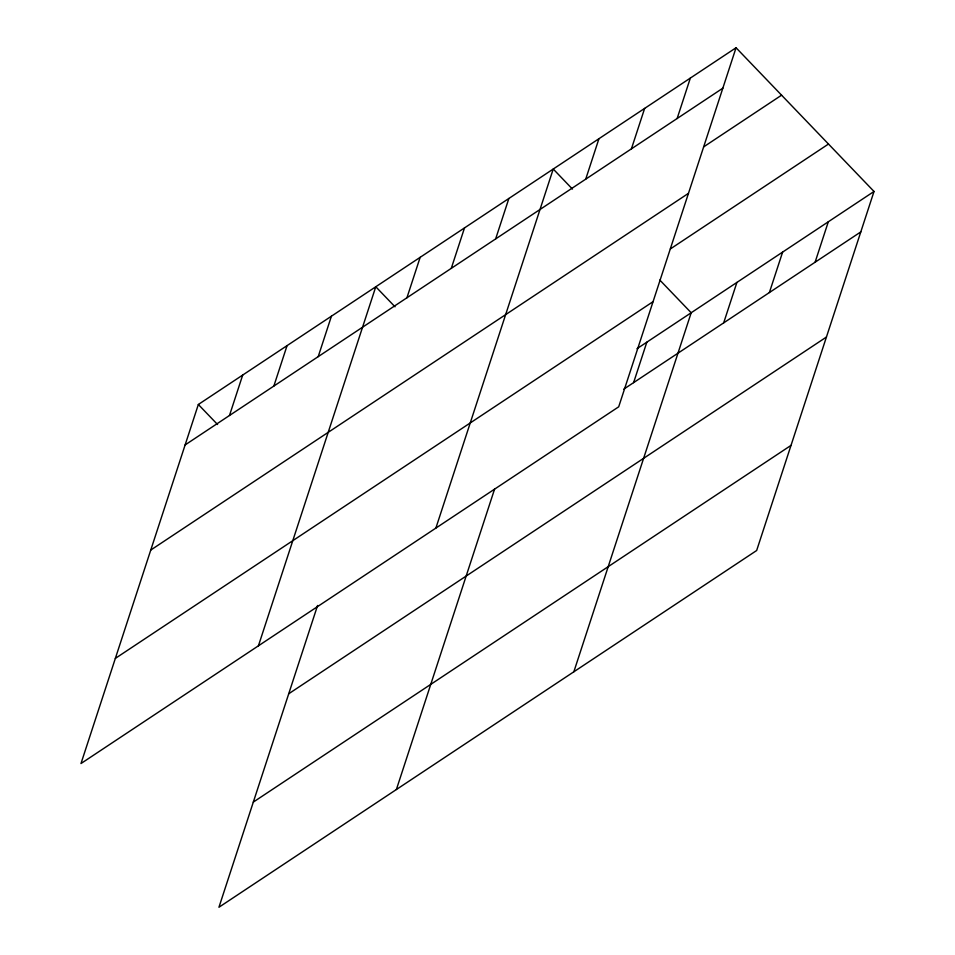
<?xml version="1.0" encoding="UTF-8"?>
<svg xmlns="http://www.w3.org/2000/svg" width="955" height="955" viewBox="0 0 955 955"><rect width="100%" height="100%" fill="white"/><g stroke="black" fill="none" stroke-linecap="round" stroke-linejoin="round"><path stroke-width="1.43" d="M736.054 47.75L198.342 404.49L80.984 763.534L618.697 406.806L736.054 47.75L874.016 191.466L756.658 550.51L218.946 907.25L317.585 605.47M229.475 415.497L242.701 375.052M273.846 386.071L287.061 345.626M318.206 356.645L331.421 316.189M258.423 645.819L375.781 286.763L395.012 306.782M406.925 297.781L420.152 257.337M451.285 268.343L464.512 227.899M495.645 238.917L508.872 198.473M435.874 528.091L553.231 169.035L572.451 189.066M585.713 179.17L598.94 138.714M396.385 789.522L494.571 489.139M631.422 148.837L644.649 108.392M677.131 118.516L690.346 78.071M633.607 382.633L646.833 342.177M573.836 671.807L691.193 312.751L659.833 280.078M723.675 322.874L736.902 282.429M769.384 292.552L782.611 252.108M815.092 262.231L828.307 221.787M185.115 444.935L722.84 88.194M703.763 146.807L781.584 95.178M150.747 550.068L688.471 193.34M670.374 248.933L828.486 144.038M115.34 658.401L653.065 301.661M636.973 348.718L874.016 191.466M623.758 389.163L860.801 231.91M288.708 693.784L826.433 337.043M253.302 802.105L791.027 445.376M198.342 404.49L217.561 424.509"/></g></svg>
